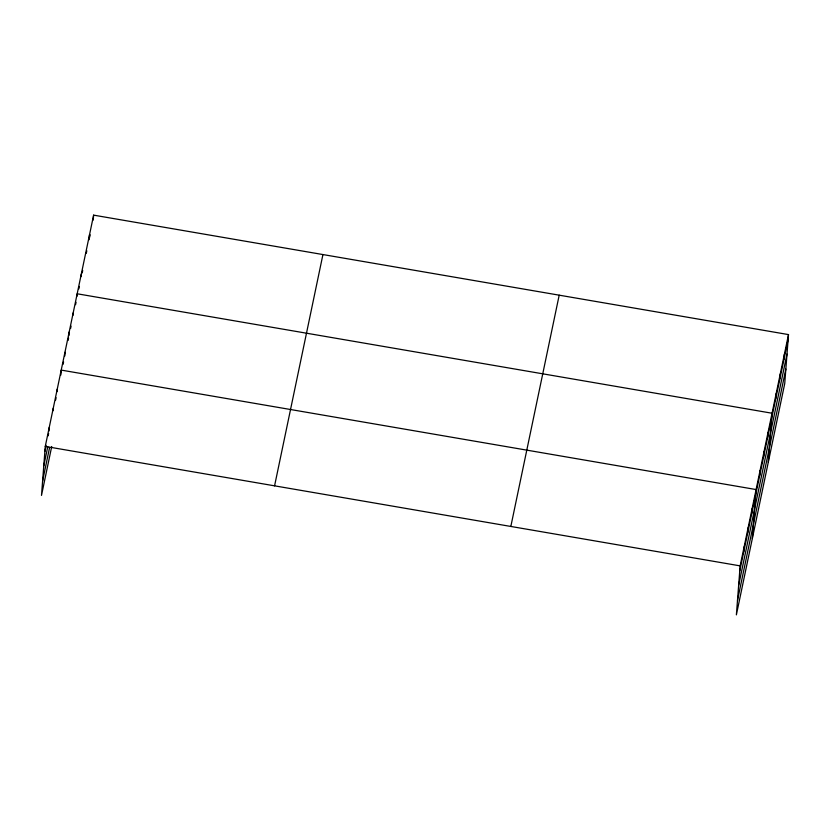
<?xml version="1.0" encoding="UTF-8"?>
<svg xmlns="http://www.w3.org/2000/svg" width="830" height="830" viewBox="0 0 830 830"><rect width="100%" height="100%" fill="white"/><g stroke="black" fill="none" stroke-linecap="round" stroke-linejoin="round"><path stroke-width="1.25" d="M788.5 334.594L740.142 565.873L736.376 614.864L784.734 383.585L788.5 334.594L93.624 215.136L45.266 446.416L41.5 495.406L51.719 446.509M48.97 431.04L49.261 427.336M53.058 410.726L53.245 408.256M57.052 391.646L57.239 389.177M60.849 375.036L61.223 370.097L756.099 489.555L752.333 538.535M64.833 355.956L65.124 352.252M68.921 335.642L69.201 331.938M73.009 315.327L73.196 312.858M76.993 296.248L77.18 293.779L772.056 413.236L768.29 462.217M81.101 276.587L81.299 274.118M89.132 239.735L89.516 234.797M93.24 220.075L93.624 215.136M743.753 551.732L744.137 546.794M747.747 532.653L748.121 527.714M751.731 513.573L752.115 508.634M759.709 475.414L760.093 470.475M763.704 456.334L764.077 451.396M767.688 437.254L768.072 432.316M775.791 398.514L776.164 393.576M779.899 378.854L780.283 373.915M784.008 359.193L784.392 354.254M44.893 451.364L46.138 445.399M48.13 435.854L48.628 433.468M55.61 400.081L56.108 397.695M63.09 364.308L63.588 361.921M68.081 340.456L68.579 338.069M70.571 328.524L71.069 326.138M75.561 304.683L76.059 302.296M78.86 288.882L79.369 286.433M82.201 272.914L82.71 270.456M86.31 253.254L86.818 250.795M89.65 237.276L90.159 234.828M43.772 465.889L47.756 446.81M42.62 480.871L49.603 447.474M274.574 485.841L322.932 254.561M510.834 526.459L559.192 295.179M739.769 570.822L788.116 339.543M738.648 585.347L787.006 354.068M737.497 600.329L785.854 369.049M45.266 446.416L740.142 565.873"/></g></svg>
